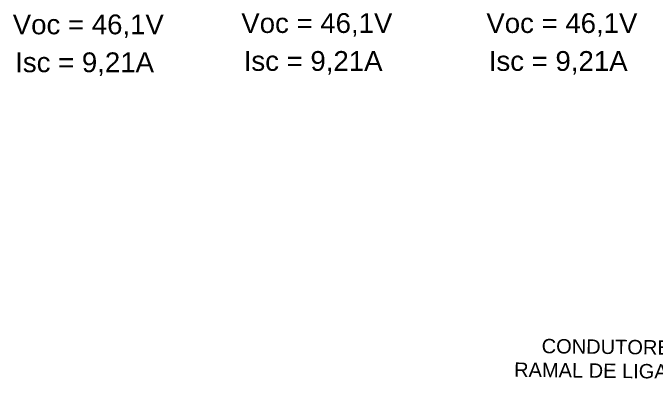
# Model space of a CAD drawing. Header units: millimetres. Extents: x 3165 to 8716, y -1118 to 2802.
# Drawn here: x 3686 to 4260, y 820 to 1151 of the extents above; entities that cross this region are included whole.
import ezdxf

# ---------------------------------------------------------------- set-up
doc = ezdxf.new("R2010")
doc.units = ezdxf.units.MM
doc.linetypes.add('ACAD_ISO02W100', pattern=[15, 12, -3])
doc.layers.add('TEXTO 1', color=7, linetype='Continuous', lineweight=25)
doc.styles.get("Standard").update_dxf_attribs({"font": 'arial.ttf'})

msp = doc.modelspace()

# ---------------------------------------------------------------- texts
at = {"char_height": 17.636, "attachment_point": 1}
for s, width, heights, insert in [('Voc = 46,1V', 141.4916, [44.1], (3685.42, 1149.12)), ('Voc = 46,1V', 141.4916, [44.1], (3889.45, 1150.32)), ('Voc = 46,1V', 141.4916, [44.1], (4108.22, 1150.31)), ('Isc = 9,21A', 141.031, [21.19], (3687.59, 1115.3)), ('Isc = 9,21A', 141.031, [21.19], (3891.62, 1116.5)), ('Isc = 9,21A', 141.031, [21.19], (4110.39, 1116.49))]:
    msp.add_mtext_dynamic_manual_height_columns(s, width=width, gutter_width=12.5, heights=heights, dxfattribs=dict(at, insert=insert))
at = {"layer": 'TEXTO 1', "linetype": 'ACAD_ISO02W100', "insert": (4357.94, 857.44), "char_height": 12.8, "width": 273.3383, "attachment_point": 3, "rotation": 359.32931}
msp.add_mtext('\\pxqc;CONDUTORES\\PRAMAL DE LIGAÇÃO', dxfattribs=at)

doc.saveas('drawing.dxf')
